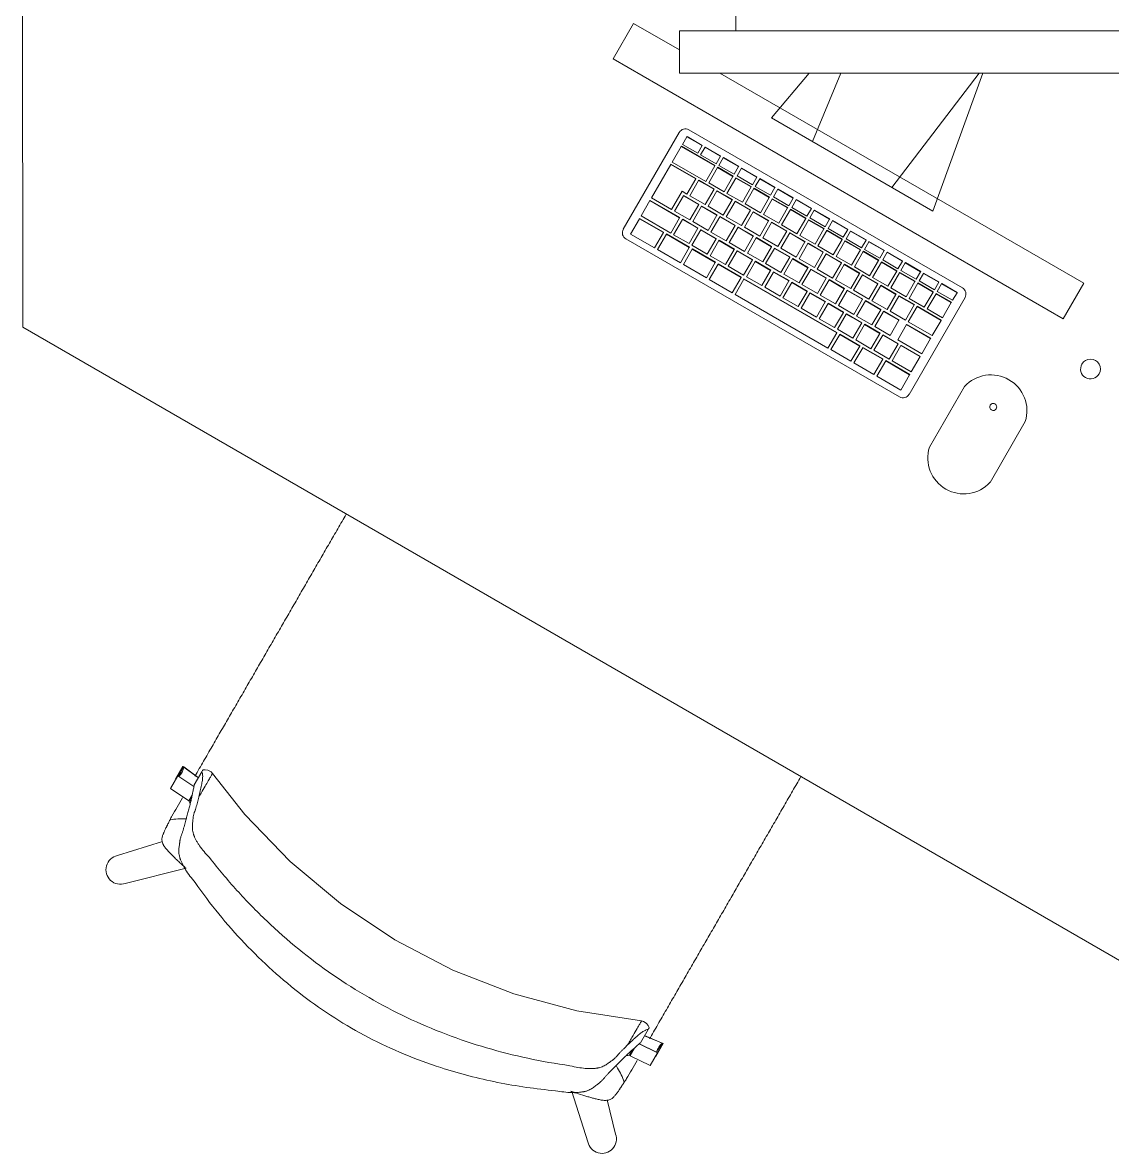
# Model space of a CAD drawing. Header units: millimetres. Extents: x 79795 to 317870, y -36033 to 97293.
# Drawn here: x 210545 to 211530, y 19772 to 20794 of the extents above; entities that cross this region are included whole.
import ezdxf

# ---------------------------------------------------------------- set-up
doc = ezdxf.new("R2010")
doc.units = ezdxf.units.MM
doc.header["$MEASUREMENT"] = 0
for name, color, linetype, lineweight in [('A-GENM', 8, 'CONTINUOUS', 9), ('E-ELEC-EQPM', 8, 'CONTINUOUS', 9), ('I-FURN', 8, 'CONTINUOUS', 9)]:
    doc.layers.add(name, color=color, linetype=linetype, lineweight=lineweight)

msp = doc.modelspace()

# ---------------------------------------------------------------- linework, layer by layer
at = {"layer": 'A-GENM'}
for p, q in [((211087.6, 20607.1), (211138.2, 20694.7)), ((211145, 20690.8), (211141.1, 20683.9)), ((211145, 20690.8), (211145.2, 20691)), ((211158.9, 20682.8), (211145, 20690.8)), ((211145.2, 20691), (211159, 20683)), ((211146.8, 20697), (211394.1, 20554.2)), ((211139.9, 20681.9), (211131.8, 20667.9)), ((211139.9, 20681.9), (211140.1, 20682.2)), ((211170.2, 20664.4), (211139.9, 20681.9)), ((211140.1, 20682.2), (211170.4, 20664.7)), ((211141.1, 20683.9), (211154.9, 20675.9)), ((211154.9, 20675.9), (211158.9, 20682.8)), ((211161.5, 20681.3), (211157.5, 20674.4)), ((211158.9, 20682.8), (211159, 20683)), ((211161.5, 20681.3), (211161.6, 20681.5)), ((211175.4, 20673.3), (211161.5, 20681.3)), ((211161.6, 20681.5), (211175.5, 20673.5)), ((211157.5, 20674.4), (211171.4, 20666.4)), ((211171.4, 20666.4), (211175.4, 20673.3)), ((211178, 20671.8), (211174, 20664.9)), ((211175.4, 20673.3), (211175.5, 20673.5)), ((211178, 20671.8), (211178.1, 20672)), ((211191.8, 20663.8), (211178, 20671.8)), ((211178.1, 20672), (211191.9, 20664)), ((211130.6, 20665.8), (211113.2, 20635.6)), ((211130.6, 20665.8), (211130.7, 20666)), ((211153.1, 20652.8), (211130.6, 20665.8)), ((211130.7, 20666), (211153.3, 20653)), ((211131.8, 20667.9), (211162.1, 20650.4)), ((211162.1, 20650.4), (211170.2, 20664.4)), ((211172.8, 20662.9), (211164.9, 20649.1)), ((211170.2, 20664.4), (211170.4, 20664.7)), ((211172.8, 20662.9), (211173, 20663.2)), ((211186.7, 20654.9), (211172.8, 20662.9)), ((211173, 20663.2), (211186.8, 20655.2)), ((211174, 20664.9), (211187.8, 20656.9)), ((211187.8, 20656.9), (211191.8, 20663.8)), ((211194.4, 20662.3), (211190.4, 20655.4)), ((211191.8, 20663.8), (211191.9, 20664)), ((211194.4, 20662.3), (211194.5, 20662.5)), ((211208.3, 20654.3), (211194.4, 20662.3)), ((211194.5, 20662.5), (211208.4, 20654.5)), ((211145.1, 20639), (211153.1, 20652.8)), ((211155.7, 20651.3), (211147.7, 20637.5)), ((211153.1, 20652.8), (211153.3, 20653)), ((211155.7, 20651.3), (211155.9, 20651.5)), ((211169.6, 20643.3), (211155.7, 20651.3)), ((211155.9, 20651.5), (211169.7, 20643.5)), ((211178.7, 20641.1), (211186.7, 20654.9)), ((211189.3, 20653.4), (211181.3, 20639.6)), ((211186.7, 20654.9), (211186.8, 20655.2)), ((211189.3, 20653.4), (211189.4, 20653.7)), ((211203.1, 20645.4), (211189.3, 20653.4)), ((211189.4, 20653.7), (211203.3, 20645.7)), ((211190.4, 20655.4), (211204.3, 20647.4)), ((211204.3, 20647.4), (211208.3, 20654.3)), ((211210.9, 20652.8), (211206.9, 20645.9)), ((211208.3, 20654.3), (211208.4, 20654.5)), ((211210.9, 20652.8), (211211, 20653)), ((211224.7, 20644.8), (211210.9, 20652.8)), ((211211, 20653), (211224.9, 20645)), ((211131.3, 20625.1), (211140.8, 20641.5)), ((211140.8, 20641.5), (211145.1, 20639)), ((211161.6, 20629.5), (211169.6, 20643.3)), ((211172.2, 20641.8), (211164.2, 20628)), ((211164.9, 20649.1), (211178.7, 20641.1)), ((211169.6, 20643.3), (211169.7, 20643.5)), ((211172.2, 20641.8), (211172.3, 20642)), ((211186, 20633.8), (211172.2, 20641.8)), ((211172.3, 20642), (211186.2, 20634)), ((211181.3, 20639.6), (211195.2, 20631.6)), ((211195.2, 20631.6), (211203.1, 20645.4)), ((211205.7, 20643.9), (211197.8, 20630.1)), ((211203.1, 20645.4), (211203.3, 20645.7)), ((211205.7, 20643.9), (211205.9, 20644.2)), ((211219.6, 20635.9), (211205.7, 20643.9)), ((211205.9, 20644.2), (211219.7, 20636.2)), ((211206.9, 20645.9), (211220.7, 20637.9)), ((211220.7, 20637.9), (211224.7, 20644.8)), ((211227.3, 20643.3), (211223.3, 20636.4)), ((211224.7, 20644.8), (211224.9, 20645)), ((211227.3, 20643.3), (211227.5, 20643.5)), ((211241.2, 20635.3), (211227.3, 20643.3)), ((211227.5, 20643.5), (211241.3, 20635.5)), ((211111.7, 20633), (211103.7, 20619.2)), ((211111.7, 20633), (211111.8, 20633.2)), ((211138.5, 20617.5), (211111.7, 20633)), ((211111.8, 20633.2), (211138.7, 20617.7)), ((211113.2, 20635.6), (211131.3, 20625.1)), ((211141.9, 20637.4), (211133.9, 20623.6)), ((211141.9, 20637.4), (211142.1, 20637.6)), ((211155.8, 20629.4), (211141.9, 20637.4)), ((211142.1, 20637.6), (211155.9, 20629.6)), ((211147.7, 20637.5), (211161.6, 20629.5)), ((211147.8, 20615.6), (211155.8, 20629.4)), ((211155.8, 20629.4), (211155.9, 20629.6)), ((211178, 20620), (211186, 20633.8)), ((211188.6, 20632.3), (211180.6, 20618.5)), ((211186, 20633.8), (211186.2, 20634)), ((211188.6, 20632.3), (211188.8, 20632.5)), ((211202.5, 20624.3), (211188.6, 20632.3)), ((211188.8, 20632.5), (211202.6, 20624.5)), ((211197.8, 20630.1), (211211.6, 20622.1)), ((211211.6, 20622.1), (211219.6, 20635.9)), ((211222.2, 20634.4), (211214.2, 20620.6)), ((211219.6, 20635.9), (211219.7, 20636.2)), ((211222.2, 20634.4), (211222.3, 20634.7)), ((211236.1, 20626.4), (211222.2, 20634.4)), ((211222.3, 20634.7), (211236.2, 20626.7)), ((211223.3, 20636.4), (211237.2, 20628.4)), ((211237.2, 20628.4), (211241.2, 20635.3)), ((211243.8, 20633.8), (211239.8, 20626.9)), ((211241.2, 20635.3), (211241.3, 20635.5)), ((211243.8, 20633.8), (211243.9, 20634)), ((211257.6, 20625.8), (211243.8, 20633.8)), ((211243.9, 20634), (211257.8, 20626)), ((211103.7, 20619.2), (211130.5, 20603.7)), ((211133.9, 20623.6), (211147.8, 20615.6)), ((211158.4, 20627.9), (211150.4, 20614.1)), ((211158.4, 20627.9), (211158.5, 20628.1)), ((211172.2, 20619.9), (211158.4, 20627.9)), ((211158.5, 20628.1), (211172.4, 20620.1)), ((211164.2, 20628), (211178, 20620)), ((211164.3, 20606.1), (211172.2, 20619.9)), ((211172.2, 20619.9), (211172.4, 20620.1)), ((211194.5, 20610.5), (211202.5, 20624.3)), ((211205.1, 20622.8), (211197.1, 20609)), ((211202.5, 20624.3), (211202.6, 20624.5)), ((211205.1, 20622.8), (211205.2, 20623)), ((211218.9, 20614.8), (211205.1, 20622.8)), ((211205.2, 20623), (211219.1, 20615)), ((211214.2, 20620.6), (211228.1, 20612.6)), ((211228.1, 20612.6), (211236.1, 20626.4)), ((211238.7, 20624.9), (211230.7, 20611.1)), ((211236.1, 20626.4), (211236.2, 20626.7)), ((211238.7, 20624.9), (211238.8, 20625.2)), ((211252.5, 20616.9), (211238.7, 20624.9)), ((211238.8, 20625.2), (211252.6, 20617.2)), ((211239.8, 20626.9), (211253.6, 20618.9)), ((211253.6, 20618.9), (211257.6, 20625.8)), ((211260.2, 20624.3), (211256.2, 20617.4)), ((211257.6, 20625.8), (211257.8, 20626)), ((211260.2, 20624.3), (211260.4, 20624.5)), ((211274.1, 20616.3), (211260.2, 20624.3)), ((211260.4, 20624.5), (211274.2, 20616.5)), ((211102.2, 20616.6), (211094.2, 20602.8)), ((211102.2, 20616.6), (211102.3, 20616.9)), ((211123.9, 20604.1), (211102.2, 20616.6)), ((211102.3, 20616.9), (211124, 20604.4)), ((211130.5, 20603.7), (211138.5, 20617.5)), ((211141.1, 20616), (211133.1, 20602.2)), ((211138.5, 20617.5), (211138.7, 20617.7)), ((211141.1, 20616), (211141.3, 20616.2)), ((211155, 20608), (211141.1, 20616)), ((211141.3, 20616.2), (211155.1, 20608.2)), ((211150.4, 20614.1), (211164.3, 20606.1)), ((211174.8, 20618.4), (211166.8, 20604.6)), ((211174.8, 20618.4), (211175, 20618.6)), ((211188.7, 20610.4), (211174.8, 20618.4)), ((211175, 20618.6), (211188.8, 20610.6)), ((211180.6, 20618.5), (211194.5, 20610.5)), ((211180.7, 20596.6), (211188.7, 20610.4)), ((211191.3, 20608.9), (211183.3, 20595.1)), ((211188.7, 20610.4), (211188.8, 20610.6)), ((211191.3, 20608.9), (211191.4, 20609.1)), ((211205.1, 20600.9), (211191.3, 20608.9)), ((211191.4, 20609.1), (211205.3, 20601.1)), ((211197.1, 20609), (211211, 20601)), ((211211, 20601), (211218.9, 20614.8)), ((211221.5, 20613.3), (211213.6, 20599.5)), ((211218.9, 20614.8), (211219.1, 20615)), ((211221.5, 20613.3), (211221.7, 20613.5)), ((211235.4, 20605.3), (211221.5, 20613.3)), ((211221.7, 20613.5), (211235.5, 20605.5)), ((211230.7, 20611.1), (211244.5, 20603.1)), ((211244.5, 20603.1), (211252.5, 20616.9)), ((211255.1, 20615.4), (211247.1, 20601.6)), ((211252.5, 20616.9), (211252.6, 20617.2)), ((211255.1, 20615.4), (211255.2, 20615.7)), ((211269, 20607.4), (211255.1, 20615.4)), ((211255.2, 20615.7), (211269.1, 20607.7)), ((211256.2, 20617.4), (211270.1, 20609.4)), ((211270.1, 20609.4), (211274.1, 20616.3)), ((211276.7, 20614.8), (211272.7, 20607.9)), ((211274.1, 20616.3), (211274.2, 20616.5)), ((211276.7, 20614.8), (211276.8, 20615)), ((211290.5, 20606.8), (211276.7, 20614.8)), ((211276.8, 20615), (211290.7, 20607)), ((211337.2, 20455.6), (211089.9, 20598.4)), ((211094.2, 20602.8), (211115.9, 20590.3)), ((211115.9, 20590.3), (211123.9, 20604.1)), ((211126.5, 20602.6), (211118.5, 20588.8)), ((211123.9, 20604.1), (211124, 20604.4)), ((211126.5, 20602.6), (211126.6, 20602.9)), ((211147.2, 20590.6), (211126.5, 20602.6)), ((211126.6, 20602.9), (211147.4, 20590.9)), ((211133.1, 20602.2), (211147, 20594.2)), ((211147, 20594.2), (211155, 20608)), ((211157.6, 20606.5), (211149.6, 20592.7)), ((211155, 20608), (211155.1, 20608.2)), ((211157.6, 20606.5), (211157.7, 20606.7)), ((211171.4, 20598.5), (211157.6, 20606.5)), ((211157.7, 20606.7), (211171.6, 20598.7)), ((211163.4, 20584.7), (211171.4, 20598.5)), ((211166.8, 20604.6), (211180.7, 20596.6)), ((211171.4, 20598.5), (211171.6, 20598.7)), ((211197.2, 20587.1), (211205.1, 20600.9)), ((211207.7, 20599.4), (211199.8, 20585.6)), ((211205.1, 20600.9), (211205.3, 20601.1)), ((211207.7, 20599.4), (211207.9, 20599.6)), ((211221.6, 20591.4), (211207.7, 20599.4)), ((211207.9, 20599.6), (211221.7, 20591.6)), ((211213.6, 20599.5), (211227.4, 20591.5)), ((211227.4, 20591.5), (211235.4, 20605.3)), ((211238, 20603.8), (211230, 20590)), ((211235.4, 20605.3), (211235.5, 20605.5)), ((211238, 20603.8), (211238.1, 20604)), ((211251.8, 20595.8), (211238, 20603.8)), ((211238.1, 20604), (211252, 20596)), ((211247.1, 20601.6), (211261, 20593.6)), ((211261, 20593.6), (211269, 20607.4)), ((211271.6, 20605.9), (211263.6, 20592.1)), ((211269, 20607.4), (211269.1, 20607.7)), ((211271.6, 20605.9), (211271.7, 20606.2)), ((211285.4, 20597.9), (211271.6, 20605.9)), ((211271.7, 20606.2), (211285.6, 20598.2)), ((211272.7, 20607.9), (211286.5, 20599.9)), ((211286.5, 20599.9), (211290.5, 20606.8)), ((211293.1, 20605.3), (211289.1, 20598.4)), ((211289.1, 20598.4), (211303, 20590.4)), ((211290.5, 20606.8), (211290.7, 20607)), ((211293.1, 20605.3), (211293.3, 20605.5)), ((211307, 20597.3), (211293.1, 20605.3)), ((211293.3, 20605.5), (211307.1, 20597.5)), ((211118.5, 20588.8), (211139.3, 20576.8)), ((211139.3, 20576.8), (211147.2, 20590.6)), ((211149.8, 20589.1), (211141.9, 20575.3)), ((211147.2, 20590.6), (211147.4, 20590.9)), ((211149.6, 20592.7), (211163.4, 20584.7)), ((211149.8, 20589.1), (211150, 20589.4)), ((211170.6, 20577.1), (211149.8, 20589.1)), ((211150, 20589.4), (211170.8, 20577.4)), ((211174, 20597), (211166, 20583.2)), ((211174, 20597), (211174.2, 20597.2)), ((211187.9, 20589), (211174, 20597)), ((211174.2, 20597.2), (211188, 20589.2)), ((211179.9, 20575.2), (211187.9, 20589)), ((211183.3, 20595.1), (211197.2, 20587.1)), ((211187.9, 20589), (211188, 20589.2)), ((211213.6, 20577.6), (211221.6, 20591.4)), ((211224.2, 20589.9), (211216.2, 20576.1)), ((211221.6, 20591.4), (211221.7, 20591.6)), ((211224.2, 20589.9), (211224.3, 20590.1)), ((211238, 20581.9), (211224.2, 20589.9)), ((211224.3, 20590.1), (211238.2, 20582.1)), ((211230, 20590), (211243.9, 20582)), ((211243.9, 20582), (211251.8, 20595.8)), ((211254.4, 20594.3), (211246.5, 20580.5)), ((211251.8, 20595.8), (211252, 20596)), ((211254.4, 20594.3), (211254.6, 20594.5)), ((211268.3, 20586.3), (211254.4, 20594.3)), ((211254.6, 20594.5), (211268.4, 20586.5)), ((211263.6, 20592.1), (211277.4, 20584.1)), ((211277.4, 20584.1), (211285.4, 20597.9)), ((211288, 20596.4), (211280, 20582.6)), ((211285.4, 20597.9), (211285.6, 20598.2)), ((211288, 20596.4), (211288.2, 20596.7)), ((211301.9, 20588.4), (211288, 20596.4)), ((211288.2, 20596.7), (211302, 20588.7)), ((211293.9, 20574.6), (211301.9, 20588.4)), ((211301.9, 20588.4), (211302, 20588.7)), ((211303, 20590.4), (211307, 20597.3)), ((211309.6, 20595.8), (211305.6, 20588.9)), ((211305.6, 20588.9), (211319.5, 20580.9)), ((211307, 20597.3), (211307.1, 20597.5)), ((211309.6, 20595.8), (211309.7, 20596)), ((211323.4, 20587.8), (211309.6, 20595.8)), ((211309.7, 20596), (211323.6, 20588)), ((211323.4, 20587.8), (211323.6, 20588)), ((211166, 20583.2), (211179.9, 20575.2)), ((211190.5, 20587.5), (211182.5, 20573.7)), ((211190.5, 20587.5), (211190.6, 20587.7)), ((211204.3, 20579.5), (211190.5, 20587.5)), ((211190.6, 20587.7), (211204.5, 20579.7)), ((211196.4, 20565.7), (211204.3, 20579.5)), ((211206.9, 20578), (211199, 20564.2)), ((211199.8, 20585.6), (211213.6, 20577.6)), ((211204.3, 20579.5), (211204.5, 20579.7)), ((211206.9, 20578), (211207.1, 20578.2)), ((211220.8, 20570), (211206.9, 20578)), ((211207.1, 20578.2), (211220.9, 20570.2)), ((211230.1, 20568.1), (211238, 20581.9)), ((211240.6, 20580.4), (211232.7, 20566.6)), ((211238, 20581.9), (211238.2, 20582.1)), ((211240.6, 20580.4), (211240.8, 20580.6)), ((211254.5, 20572.4), (211240.6, 20580.4)), ((211240.8, 20580.6), (211254.6, 20572.6)), ((211246.5, 20580.5), (211260.3, 20572.5)), ((211260.3, 20572.5), (211268.3, 20586.3)), ((211270.9, 20584.8), (211262.9, 20571)), ((211268.3, 20586.3), (211268.4, 20586.5)), ((211270.9, 20584.8), (211271, 20585)), ((211284.8, 20576.8), (211270.9, 20584.8)), ((211271, 20585), (211284.9, 20577)), ((211280, 20582.6), (211293.9, 20574.6)), ((211304.5, 20586.9), (211296.5, 20573.1)), ((211304.5, 20586.9), (211304.6, 20587.2)), ((211318.3, 20578.9), (211304.5, 20586.9)), ((211304.6, 20587.2), (211318.5, 20579.2)), ((211310.3, 20565.1), (211318.3, 20578.9)), ((211318.3, 20578.9), (211318.5, 20579.2)), ((211319.5, 20580.9), (211323.4, 20587.8)), ((211326, 20586.3), (211322.1, 20579.4)), ((211322.1, 20579.4), (211335.9, 20571.4)), ((211326, 20586.3), (211326.2, 20586.5)), ((211339.9, 20578.3), (211326, 20586.3)), ((211326.2, 20586.5), (211340, 20578.5)), ((211335.9, 20571.4), (211339.9, 20578.3)), ((211339.9, 20578.3), (211340, 20578.5)), ((211141.9, 20575.3), (211162.7, 20563.3)), ((211162.7, 20563.3), (211170.6, 20577.1)), ((211173.2, 20575.6), (211165.3, 20561.8)), ((211170.6, 20577.1), (211170.8, 20577.4)), ((211173.2, 20575.6), (211173.4, 20575.9)), ((211194, 20563.6), (211173.2, 20575.6)), ((211173.4, 20575.9), (211194.1, 20563.9)), ((211182.5, 20573.7), (211196.4, 20565.7)), ((211212.8, 20556.2), (211220.8, 20570)), ((211223.4, 20568.5), (211215.4, 20554.7)), ((211216.2, 20576.1), (211230.1, 20568.1)), ((211220.8, 20570), (211220.9, 20570.2)), ((211223.4, 20568.5), (211223.5, 20568.7)), ((211237.2, 20560.5), (211223.4, 20568.5)), ((211223.5, 20568.7), (211237.4, 20560.7)), ((211246.5, 20558.6), (211254.5, 20572.4)), ((211257.1, 20570.9), (211249.1, 20557.1)), ((211254.5, 20572.4), (211254.6, 20572.6)), ((211257.1, 20570.9), (211257.2, 20571.1)), ((211271, 20562.9), (211257.1, 20570.9)), ((211257.2, 20571.1), (211271.1, 20563.1)), ((211262.9, 20571), (211276.8, 20563)), ((211276.8, 20563), (211284.8, 20576.8)), ((211287.4, 20575.3), (211279.4, 20561.5)), ((211284.8, 20576.8), (211284.9, 20577)), ((211287.4, 20575.3), (211287.5, 20575.5)), ((211301.2, 20567.3), (211287.4, 20575.3)), ((211287.5, 20575.5), (211301.3, 20567.5)), ((211296.5, 20573.1), (211310.3, 20565.1)), ((211320.9, 20577.4), (211312.9, 20563.6)), ((211320.9, 20577.4), (211321.1, 20577.7)), ((211334.8, 20569.4), (211320.9, 20577.4)), ((211321.1, 20577.7), (211334.9, 20569.7)), ((211326.8, 20555.6), (211334.8, 20569.4)), ((211337.4, 20567.9), (211329.4, 20554.1)), ((211334.8, 20569.4), (211334.9, 20569.7)), ((211337.4, 20567.9), (211337.5, 20568.2)), ((211351.2, 20559.9), (211337.4, 20567.9)), ((211337.5, 20568.2), (211351.4, 20560.2)), ((211342.5, 20576.8), (211338.5, 20569.9)), ((211338.5, 20569.9), (211352.4, 20561.9)), ((211342.5, 20576.8), (211342.6, 20577)), ((211356.4, 20568.8), (211342.5, 20576.8)), ((211342.6, 20577), (211356.5, 20569)), ((211352.4, 20561.9), (211356.4, 20568.8)), ((211356.4, 20568.8), (211356.5, 20569)), ((211165.3, 20561.8), (211186, 20549.8)), ((211186, 20549.8), (211194, 20563.6)), ((211196.6, 20562.1), (211188.6, 20548.3)), ((211194, 20563.6), (211194.1, 20563.9)), ((211196.6, 20562.1), (211196.7, 20562.4)), ((211280.6, 20513.6), (211196.6, 20562.1)), ((211196.7, 20562.4), (211280.7, 20513.9)), ((211199, 20564.2), (211212.8, 20556.2)), ((211229.3, 20546.7), (211237.2, 20560.5)), ((211239.8, 20559), (211231.9, 20545.2)), ((211232.7, 20566.6), (211246.5, 20558.6)), ((211237.2, 20560.5), (211237.4, 20560.7)), ((211239.8, 20559), (211240, 20559.2)), ((211253.7, 20551), (211239.8, 20559)), ((211240, 20559.2), (211253.8, 20551.2)), ((211263, 20549.1), (211271, 20562.9)), ((211273.6, 20561.4), (211265.6, 20547.6)), ((211271, 20562.9), (211271.1, 20563.1)), ((211273.6, 20561.4), (211273.7, 20561.6)), ((211287.4, 20553.4), (211273.6, 20561.4)), ((211273.7, 20561.6), (211287.6, 20553.6)), ((211279.4, 20561.5), (211293.2, 20553.5)), ((211293.2, 20553.5), (211301.2, 20567.3)), ((211303.8, 20565.8), (211295.8, 20552)), ((211301.2, 20567.3), (211301.3, 20567.5)), ((211303.8, 20565.8), (211303.9, 20566)), ((211317.7, 20557.8), (211303.8, 20565.8)), ((211303.9, 20566), (211317.8, 20558)), ((211309.7, 20544), (211317.7, 20557.8)), ((211312.9, 20563.6), (211326.8, 20555.6)), ((211317.7, 20557.8), (211317.8, 20558)), ((211343.3, 20546.1), (211351.2, 20559.9)), ((211353.8, 20558.4), (211345.9, 20544.6)), ((211351.2, 20559.9), (211351.4, 20560.2)), ((211353.8, 20558.4), (211354, 20558.7)), ((211367.7, 20550.4), (211353.8, 20558.4)), ((211354, 20558.7), (211367.8, 20550.7)), ((211359, 20567.3), (211355, 20560.4)), ((211355, 20560.4), (211368.8, 20552.4)), ((211359, 20567.3), (211359.1, 20567.5)), ((211372.8, 20559.3), (211359, 20567.3)), ((211359.1, 20567.5), (211372.9, 20559.5)), ((211368.8, 20552.4), (211372.8, 20559.3)), ((211375.4, 20557.8), (211371.4, 20550.9)), ((211372.8, 20559.3), (211372.9, 20559.5)), ((211375.4, 20557.8), (211375.5, 20558)), ((211389.3, 20549.8), (211375.4, 20557.8)), ((211375.5, 20558), (211389.4, 20550)), ((211188.6, 20548.3), (211272.6, 20499.8)), ((211215.4, 20554.7), (211229.3, 20546.7)), ((211245.7, 20537.2), (211253.7, 20551)), ((211256.3, 20549.5), (211248.3, 20535.7)), ((211249.1, 20557.1), (211263, 20549.1)), ((211253.7, 20551), (211253.8, 20551.2)), ((211256.3, 20549.5), (211256.4, 20549.7)), ((211270.2, 20541.5), (211256.3, 20549.5)), ((211256.4, 20549.7), (211270.3, 20541.7)), ((211265.6, 20547.6), (211279.4, 20539.6)), ((211279.4, 20539.6), (211287.4, 20553.4)), ((211290, 20551.9), (211282, 20538.1)), ((211287.4, 20553.4), (211287.6, 20553.6)), ((211290, 20551.9), (211290.1, 20552.1)), ((211303.9, 20543.9), (211290, 20551.9)), ((211290.1, 20552.1), (211304, 20544.1)), ((211295.8, 20552), (211309.7, 20544)), ((211320.3, 20556.3), (211312.3, 20542.5)), ((211320.3, 20556.3), (211320.4, 20556.5)), ((211334.1, 20548.3), (211320.3, 20556.3)), ((211320.4, 20556.5), (211334.3, 20548.5)), ((211326.1, 20534.5), (211334.1, 20548.3)), ((211329.4, 20554.1), (211343.3, 20546.1)), ((211334.1, 20548.3), (211334.3, 20548.5)), ((211359.7, 20536.6), (211367.7, 20550.4)), ((211370.3, 20548.9), (211362.3, 20535.1)), ((211367.7, 20550.4), (211367.8, 20550.7)), ((211370.3, 20548.9), (211370.4, 20549.2)), ((211384.1, 20540.9), (211370.3, 20548.9)), ((211370.4, 20549.2), (211384.3, 20541.2)), ((211371.4, 20550.9), (211385.3, 20542.9)), ((211385.3, 20542.9), (211389.3, 20549.8)), ((211389.3, 20549.8), (211389.4, 20550)), ((211231.9, 20545.2), (211245.7, 20537.2)), ((211262.2, 20527.7), (211270.2, 20541.5)), ((211272.8, 20540), (211264.8, 20526.2)), ((211270.2, 20541.5), (211270.3, 20541.7)), ((211272.8, 20540), (211272.9, 20540.2)), ((211286.6, 20532), (211272.8, 20540)), ((211272.9, 20540.2), (211286.7, 20532.2)), ((211282, 20538.1), (211295.9, 20530.1)), ((211295.9, 20530.1), (211303.9, 20543.9)), ((211306.5, 20542.4), (211298.5, 20528.6)), ((211303.9, 20543.9), (211304, 20544.1)), ((211306.5, 20542.4), (211306.6, 20542.6)), ((211320.3, 20534.4), (211306.5, 20542.4)), ((211306.6, 20542.6), (211320.5, 20534.6)), ((211312.3, 20542.5), (211326.1, 20534.5)), ((211336.7, 20546.8), (211328.7, 20533)), ((211336.7, 20546.8), (211336.9, 20547)), ((211350.6, 20538.8), (211336.7, 20546.8)), ((211336.9, 20547), (211350.7, 20539)), ((211342.6, 20525), (211350.6, 20538.8)), ((211353.2, 20537.3), (211345.2, 20523.5)), ((211396.5, 20545.6), (211345.9, 20457.9)), ((211345.9, 20544.6), (211359.7, 20536.6)), ((211350.6, 20538.8), (211350.7, 20539)), ((211353.2, 20537.3), (211353.3, 20537.5)), ((211374.8, 20524.8), (211353.2, 20537.3)), ((211353.3, 20537.5), (211375, 20525)), ((211376.2, 20527.1), (211384.1, 20540.9)), ((211384.1, 20540.9), (211384.3, 20541.2)), ((211248.3, 20535.7), (211262.2, 20527.7)), ((211278.6, 20518.2), (211286.6, 20532)), ((211289.2, 20530.5), (211281.2, 20516.7)), ((211286.6, 20532), (211286.7, 20532.2)), ((211289.2, 20530.5), (211289.3, 20530.7)), ((211303.1, 20522.5), (211289.2, 20530.5)), ((211289.3, 20530.7), (211303.2, 20522.7)), ((211298.5, 20528.6), (211312.3, 20520.6)), ((211312.3, 20520.6), (211320.3, 20534.4)), ((211322.9, 20532.9), (211314.9, 20519.1)), ((211320.3, 20534.4), (211320.5, 20534.6)), ((211322.9, 20532.9), (211323.1, 20533.1)), ((211336.8, 20524.9), (211322.9, 20532.9)), ((211323.1, 20533.1), (211336.9, 20525.1)), ((211328.7, 20533), (211342.6, 20525)), ((211362.3, 20535.1), (211376.2, 20527.1)), ((211264.8, 20526.2), (211278.6, 20518.2)), ((211281.2, 20516.7), (211295.1, 20508.7)), ((211295.1, 20508.7), (211303.1, 20522.5)), ((211305.7, 20521), (211297.7, 20507.2)), ((211303.1, 20522.5), (211303.2, 20522.7)), ((211305.7, 20521), (211305.8, 20521.2)), ((211319.5, 20513), (211305.7, 20521)), ((211305.8, 20521.2), (211319.7, 20513.2)), ((211314.9, 20519.1), (211328.8, 20511.1)), ((211328.8, 20511.1), (211336.8, 20524.9)), ((211343.7, 20520.9), (211335.7, 20507.1)), ((211336.8, 20524.9), (211336.9, 20525.1)), ((211343.7, 20520.9), (211343.8, 20521.1)), ((211365.4, 20508.4), (211343.7, 20520.9)), ((211343.8, 20521.1), (211365.5, 20508.6)), ((211345.2, 20523.5), (211366.8, 20511)), ((211366.8, 20511), (211374.8, 20524.8)), ((211374.8, 20524.8), (211375, 20525)), ((211272.6, 20499.8), (211280.6, 20513.6)), ((211283.2, 20512.1), (211275.2, 20498.3)), ((211280.6, 20513.6), (211280.7, 20513.9)), ((211283.2, 20512.1), (211283.3, 20512.4)), ((211301.4, 20501.6), (211283.2, 20512.1)), ((211283.3, 20512.4), (211301.5, 20501.9)), ((211297.7, 20507.2), (211311.5, 20499.2)), ((211311.5, 20499.2), (211319.5, 20513)), ((211322.1, 20511.5), (211314.1, 20497.7)), ((211319.5, 20513), (211319.7, 20513.2)), ((211322.1, 20511.5), (211322.3, 20511.7)), ((211336, 20503.5), (211322.1, 20511.5)), ((211322.3, 20511.7), (211336.1, 20503.7)), ((211335.7, 20507.1), (211357.4, 20494.6)), ((211357.4, 20494.6), (211365.4, 20508.4)), ((211365.4, 20508.4), (211365.5, 20508.6)), ((211275.2, 20498.3), (211293.4, 20487.8)), ((211293.4, 20487.8), (211301.4, 20501.6)), ((211304, 20500.1), (211296, 20486.3)), ((211301.4, 20501.6), (211301.5, 20501.9)), ((211304, 20500.1), (211304.1, 20500.4)), ((211322.2, 20489.6), (211304, 20500.1)), ((211304.1, 20500.4), (211322.3, 20489.9)), ((211314.1, 20497.7), (211328, 20489.7)), ((211328, 20489.7), (211336, 20503.5)), ((211338.6, 20502), (211330.6, 20488.2)), ((211336, 20503.5), (211336.1, 20503.7)), ((211338.6, 20502), (211338.7, 20502.2)), ((211355.9, 20492), (211338.6, 20502)), ((211338.7, 20502.2), (211356, 20492.2)), ((211296, 20486.3), (211314.2, 20475.8)), ((211314.2, 20475.8), (211322.2, 20489.6)), ((211324.8, 20488.1), (211316.8, 20474.3)), ((211322.2, 20489.6), (211322.3, 20489.9)), ((211324.8, 20488.1), (211324.9, 20488.4)), ((211346.4, 20475.6), (211324.8, 20488.1)), ((211324.9, 20488.4), (211346.6, 20475.9)), ((211330.6, 20488.2), (211347.9, 20478.2)), ((211347.9, 20478.2), (211355.9, 20492)), ((211355.9, 20492), (211356, 20492.2)), ((211338.5, 20461.8), (211346.4, 20475.6)), ((211346.4, 20475.6), (211346.6, 20475.9)), ((211316.8, 20474.3), (211338.5, 20461.8)), ((211396, 20465.1), (211364.3, 20410.1)), ((211419.3, 20378.3), (211451, 20433.3))]:
    msp.add_line(p, q, dxfattribs=at)
for centre, radius, start, end in [((211143.7, 20691.5), 6.35, 60, 150), ((211093.1, 20603.9), 6.35, 150, 240), ((211391, 20548.7), 6.35, 330, 60), ((211420, 20443), 32.5, 342.6804, 137.3196), ((211340.4, 20461.1), 6.35, 240, 330), ((211422, 20446.5), 3.16, 150, 330), ((211422, 20446.5), 3.16, 330, 150), ((211395.4, 20400.4), 32.5, 162.6804, 317.3196)]:
    msp.add_arc(centre, radius, start, end, dxfattribs=at)
at = {"layer": 'E-ELEC-EQPM'}
for p, q in [((211189.2, 20878.3), (211189.2, 20786.4)), ((211189.2, 20878.3), (211189.2, 20786.4)), ((211189.2, 20786.4), (211138.4, 20786.4)), ((211138.4, 20786.4), (211138.4, 20748.3)), ((211138.4, 20786.4), (211138.4, 20748.3)), ((211938.4, 20786.4), (211138.4, 20786.4)), ((211138.4, 20748.3), (211938.4, 20748.3)), ((211138.4, 20748.3), (211938.4, 20748.3))]:
    msp.add_line(p, q, dxfattribs=at)
at = {"layer": 'I-FURN'}
for p, q in [((210544.5, 21668.6), (210544.6, 20518.6)), ((211096.8, 20793.3), (211078.3, 20761.2)), ((211096.8, 20793.3), (211138.4, 20769.3)), ((211485.2, 20526.2), (211078.3, 20761.2)), ((211174.8, 20748.3), (211503.8, 20558.3)), ((211255.6, 20748.3), (211221.6, 20707.8)), ((211258.5, 20686.5), (211284.3, 20748.3)), ((211330.5, 20644.9), (211409.2, 20748.3)), ((211367.4, 20623.6), (211412.7, 20748.3)), ((211221.6, 20707.8), (211367.4, 20623.6)), ((211503.8, 20558.3), (211485.2, 20526.2)), ((210544.6, 20518.6), (211540.5, 19943.6)), ((210689.5, 20121.6), (210682.9, 20110.1)), ((210703.4, 20111.3), (210689.5, 20121.6)), ((210703.4, 20111.3), (210690.3, 20121.1)), ((210709.7, 20118.6), (210707.5, 20118.4)), ((210711.9, 20118.2), (210709.7, 20118.6)), ((210713.3, 20117.6), (210711.9, 20118.2)), ((210678.3, 20101.5), (210685, 20113)), ((210685, 20113), (210699.4, 20103.3)), ((210699.7, 20104.8), (210706.5, 20116.7)), ((210714.9, 20116.6), (210713.3, 20117.6)), ((210716.2, 20115.2), (210714.9, 20116.6)), ((210745.5, 20078.1), (210716.2, 20115.2)), ((210694.8, 20090.4), (210678.3, 20101.5)), ((210697.8, 20095.5), (210694.8, 20090.4)), ((210697.2, 20092.5), (210695.7, 20089.9)), ((210786.5, 20035.5), (210745.5, 20078.1)), ((210671.1, 20053.7), (210630.3, 20040.9)), ((210637.4, 20015.8), (210692.3, 20029.6)), ((210831.8, 19997.6), (210786.5, 20035.5)), ((210881, 19964.7), (210831.8, 19997.6)), ((210933.5, 19937.4), (210881, 19964.7)), ((210988.5, 19915.9), (210933.5, 19937.4)), ((211045.6, 19900.5), (210988.5, 19915.9)), ((211104, 19891.4), (211045.6, 19900.5)), ((211103.2, 19871.8), (211110.1, 19883.7)), ((211104, 19891.4), (211105.8, 19890.9)), ((211105.8, 19890.9), (211107.5, 19890)), ((211107.5, 19890), (211108.7, 19889.1)), ((211108.7, 19889.1), (211110.2, 19887.4)), ((211110.2, 19887.4), (211111.1, 19885.4)), ((211122.8, 19871.5), (211106.9, 19878.3)), ((211123.7, 19871), (211106.9, 19878.1)), ((211093.1, 19860.4), (211096.1, 19865.5)), ((211093.9, 19859.9), (211098.3, 19867.6)), ((211102, 19870.8), (211118.5, 19862.7)), ((211102.1, 19870.9), (211117.7, 19863.2)), ((211118.5, 19862.7), (211111.8, 19851.2)), ((211117, 19859.4), (211123.7, 19871)), ((211111.8, 19851.2), (211093.9, 19859.9)), ((211041.2, 19827.6), (211055.5, 19782.1)), ((211080.6, 19789.2), (211072.9, 19820))]:
    msp.add_line(p, q, dxfattribs=at)
for centre, radius, start, end in [((211510, 20480.8), 9, 330, 150), ((211510, 20480.8), 9, 150, 330), ((210633, 20028.1), 13.1, 101.9662, 289.5824), ((211068.3, 19784.8), 13.1, 191.9896, 19.6059)]:
    msp.add_arc(centre, radius, start, end, dxfattribs=at)
for centre, start_param, end_param in [((210672.6, 20125.2), 6.026179, 6.605675), ((210673.4, 20124.7), 6.026179, 6.605675), ((210665.9, 20113.7), 0.238848, 0.322489), ((211134.4, 19858.5), 2.819103, 3.398599), ((211135.2, 19858), 2.819103, 3.398599)]:
    msp.add_ellipse(centre, major_axis=(15.1, -8.7), ratio=0.978487, start_param=start_param, end_param=end_param, dxfattribs=at)
for points, knots in [([(210700.3, 20112.7), (210700.7, 20113.3), (210702.3, 20116.1), (210705.2, 20121.2), (210709.1, 20127.9), (210713, 20134.6), (210718, 20143.4), (210724.2, 20154.1), (210730.3, 20164.7), (210735.3, 20173.3), (210739.1, 20179.8), (210742.9, 20186.4), (210747.9, 20195.1), (210754.1, 20205.9), (210761.6, 20218.8), (210769.1, 20231.9), (210776.7, 20245), (210784.2, 20258), (210790.5, 20268.8), (210795.5, 20277.6), (210799.3, 20284.2), (210803.1, 20290.8), (210808.1, 20299.5), (210814.4, 20310.3), (210820.6, 20321.1), (210825.7, 20329.8), (210829.5, 20336.4), (210833.3, 20343), (210835.9, 20347.5), (210837.2, 20349.8), (210837.3, 20349.9)], [-0.8977274, -0.8977274, -0.8977274, -0.8977274, -0.8928571, -0.875, -0.8571429, -0.8392857, -0.8214286, -0.7857143, -0.75, -0.7321429, -0.7142857, -0.6964286, -0.6785714, -0.6428571, -0.6071429, -0.5714286, -0.5357143, -0.5, -0.4642857, -0.4464286, -0.4285714, -0.4107143, -0.3928571, -0.3571429, -0.3214286, -0.3035714, -0.2857143, -0.2678571, -0.25, -0.2488464, -0.2488464, -0.2488464, -0.2488464]), ([(210703.7, 20093.6), (210705.2, 20096.2), (210707.9, 20100.9), (210711.1, 20106.4), (210713.5, 20110.5), (210714.8, 20112.8), (210715.5, 20114.1), (210715.9, 20114.7), (210716.1, 20115.1), (210716.2, 20115.2), (210716.2, 20115.2)], [0, 0, 0, 0, 0.1111111, 0.2222222, 0.3333333, 0.4444444, 0.5, 0.5555556, 0.6111111, 0.6625707, 0.6625707, 0.6625707, 0.6625707]), ([(211248.4, 20112.6), (211248.3, 20112.5), (211245.7, 20108.1), (211240.6, 20099.2), (211232.9, 20085.9), (211225.4, 20072.8), (211219.1, 20061.9), (211214, 20053.2), (211210.2, 20046.6), (211206.4, 20040), (211201.4, 20031.3), (211195.2, 20020.6), (211189, 20009.9), (211184.1, 20001.3), (211180.3, 19994.7), (211176.5, 19988.1), (211171.5, 19979.5), (211165.3, 19968.7), (211159, 19957.9), (211154, 19949.2), (211150.1, 19942.5), (211146.3, 19935.9), (211141.3, 19927.2), (211135, 19916.3), (211127.5, 19903.3), (211119.8, 19889.9), (211114.4, 19880.6), (211111.6, 19875.8), (211111.4, 19875.4)], [-0.7507659, -0.7507659, -0.7507659, -0.7507659, -0.75, -0.7142857, -0.6785714, -0.6428571, -0.6071429, -0.5892857, -0.5714286, -0.5535714, -0.5357143, -0.5, -0.4642857, -0.4464286, -0.4285714, -0.4107143, -0.3928571, -0.3571429, -0.3214286, -0.3035714, -0.2857143, -0.2678571, -0.25, -0.2142857, -0.1785714, -0.1428571, -0.1071429, -0.103964, -0.103964, -0.103964, -0.103964]), ([(210700.5, 20016.5), (210698.7, 20018.5), (210695.6, 20022.5), (210692.4, 20027.2), (210690.3, 20030.8), (210688.9, 20033.4), (210688, 20035.5), (210687.4, 20036.9), (210687.1, 20037.7), (210686.9, 20038.3), (210686.7, 20038.9), (210686.5, 20039.7), (210686.1, 20041), (210685.9, 20042.8), (210685.7, 20044.9), (210685.8, 20046.8), (210686, 20048.7), (210686.2, 20050.4), (210686.5, 20051.9), (210686.6, 20052.8), (210686.7, 20053.4), (210686.7, 20053.8), (210686.8, 20054.2), (210686.8, 20054.7), (210687, 20055.6), (210687.3, 20056.8), (210687.6, 20058.1), (210688.2, 20059.8), (210688.8, 20061.4), (210689.4, 20063), (210689.8, 20064.3), (210690.1, 20065.6), (210690.6, 20067.3), (210691.4, 20070.2), (210692.5, 20074.2), (210693.7, 20078.7), (210694.8, 20083), (210695.9, 20087.1), (210696.8, 20090.9), (210697.6, 20094.4), (210698, 20096.5), (210698.2, 20097.4)], [0, 0, 0, 0, 0.035714, 0.071429, 0.089286, 0.107143, 0.125, 0.133929, 0.138393, 0.142857, 0.147321, 0.151786, 0.160714, 0.178571, 0.196429, 0.214286, 0.232143, 0.25, 0.267857, 0.276786, 0.28125, 0.285714, 0.290179, 0.294643, 0.303571, 0.321429, 0.339286, 0.357143, 0.392857, 0.410714, 0.428571, 0.446429, 0.464286, 0.5, 0.571429, 0.642857, 0.714286, 0.785714, 0.857143, 0.928571, 1, 1, 1, 1]), ([(210694.9, 20090.4), (210695, 20090), (210695.4, 20089.2), (210695.8, 20088.3), (210696, 20087.8)], [-0.8741323, -0.8741323, -0.8741323, -0.8741323, -0.6666667, -0.4718724, -0.4718724, -0.4718724, -0.4718724]), ([(210703.7, 20093.6), (210703.3, 20092.1), (210702.7, 20089.7), (210702, 20086.9), (210701.6, 20085.3), (210701.2, 20084.1), (210700.9, 20082.9), (210700.4, 20081.5), (210699.9, 20080.2), (210699.4, 20078.7), (210699.1, 20077.5), (210698.9, 20076.5), (210698.8, 20075.7), (210698.7, 20075.2), (210698.7, 20074.8), (210698.6, 20074.4), (210698.6, 20073.9), (210698.5, 20072.9), (210698.3, 20071.5), (210698.1, 20069.8), (210698, 20067.9), (210698, 20065.9), (210698.1, 20063.8), (210698.5, 20062), (210698.8, 20060.8), (210699.1, 20060), (210699.3, 20059.4), (210699.5, 20058.9), (210699.9, 20058.1), (210700.5, 20056.7), (210701.5, 20054.7), (210702.9, 20052.3), (210705.1, 20048.9), (210708.4, 20044.6), (210711.7, 20040.9), (210713.5, 20039.1)], [0, 0, 0, 0, 0.125, 0.1875, 0.21875, 0.25, 0.28125, 0.3125, 0.375, 0.40625, 0.4375, 0.46875, 0.484375, 0.492188, 0.5, 0.507812, 0.515625, 0.53125, 0.5625, 0.59375, 0.625, 0.65625, 0.6875, 0.71875, 0.734375, 0.742188, 0.75, 0.757812, 0.765625, 0.78125, 0.8125, 0.84375, 0.875, 0.9375, 1, 1, 1, 1]), ([(210691.9, 20029.7), (210690.2, 20031.3), (210687.3, 20033.9), (210684, 20037), (210682.2, 20038.8), (210680.8, 20040.1), (210679.6, 20041.3), (210678.4, 20042.4), (210677.3, 20043.6), (210676.1, 20045), (210674.8, 20046.4), (210673.7, 20047.8), (210672.8, 20048.9), (210672.2, 20049.9), (210671.8, 20050.5), (210671.5, 20051.3), (210671, 20052.3), (210670.6, 20053.5), (210670.5, 20055), (210670.5, 20056.4), (210670.8, 20057.7), (210671.1, 20059), (210671.6, 20060.1), (210671.9, 20061), (210672.1, 20061.4), (210672.2, 20061.8), (210672.4, 20062.2), (210672.6, 20062.6), (210673, 20063.5), (210673.5, 20064.6), (210674, 20065.7), (210674.5, 20066.6), (210674.8, 20067.3), (210675.2, 20068.1), (210675.7, 20069), (210676.5, 20070.8), (210677.3, 20072.3), (210677.8, 20073.2)], [0, 0, 0, 0, 0.125, 0.1875, 0.21875, 0.25, 0.28125, 0.3125, 0.34375, 0.375, 0.40625, 0.4375, 0.46875, 0.484375, 0.5, 0.515625, 0.53125, 0.5625, 0.59375, 0.625, 0.65625, 0.6875, 0.71875, 0.734375, 0.742188, 0.75, 0.757812, 0.765625, 0.78125, 0.8125, 0.84375, 0.859375, 0.875, 0.890625, 0.90625, 0.9375, 1, 1, 1, 1]), ([(210692.9, 20074.1), (210692.5, 20074.2), (210689.9, 20074.3), (210684.9, 20074.2), (210680.2, 20073.7), (210677.8, 20073.2)], [0.93933321, 0.93933321, 0.93933321, 0.93933321, 0.94444444, 0.97222222, 1, 1, 1, 1]), ([(210713.5, 20039.1), (210721.4, 20028.9), (210737.9, 20009.2), (210773.9, 19972.2), (210823.9, 19931.4), (210891, 19892.7), (210951.3, 19869.8), (211001.3, 19857.2), (211026.6, 19852.7), (211039.4, 19851)], [-1, -1, -1, -1, -0.9, -0.8, -0.6, -0.4, -0.2, -0.1, 0, 0, 0, 0]), ([(211026.3, 19828.4), (211008.7, 19829.9), (210973.7, 19835), (210916.5, 19849.7), (210856.3, 19874.6), (210796.5, 19912.9), (210752.7, 19952.6), (210721.5, 19988), (210707.3, 20006.8), (210700.5, 20016.5)], [-1, -1, -1, -1, -0.863636, -0.727273, -0.545455, -0.363636, -0.181818, -0.090909, 0, 0, 0, 0]), ([(211104, 19891.4), (211104, 19891.4), (211103.9, 19891.2), (211103.7, 19890.8), (211103.2, 19890), (211102.2, 19888.3), (211100.3, 19884.9), (211096.7, 19878.7), (211093.4, 19873), (211091.5, 19869.8)], [0.3374293, 0.3374293, 0.3374293, 0.3374293, 0.3888889, 0.4444444, 0.5138889, 0.5833333, 0.7222222, 0.8611111, 1, 1, 1, 1]), ([(211097.6, 19866.9), (211096, 19865.6), (211093.5, 19863.3), (211089.7, 19859.7), (211086.7, 19856.7), (211083.6, 19853.6), (211080.3, 19850.3), (211077.4, 19847.4), (211074.9, 19844.9), (211073.4, 19843.3), (211072.2, 19842), (211071.1, 19840.7), (211070, 19839.4), (211068.8, 19838.1), (211067.8, 19837.1), (211066.9, 19836.2), (211066.2, 19835.7), (211065.8, 19835.3), (211065.5, 19835.1), (211065.2, 19834.8), (211064.7, 19834.5), (211064, 19833.9), (211062.8, 19833), (211061.4, 19831.9), (211059.9, 19830.8), (211058.3, 19829.8), (211056.4, 19828.9), (211054.7, 19828.2), (211053.4, 19827.8), (211052.6, 19827.6), (211052, 19827.5), (211051.4, 19827.4), (211050.6, 19827.3), (211049, 19827), (211046.7, 19826.8), (211043.8, 19826.7), (211039.6, 19826.7), (211034, 19827.1), (211029, 19827.9), (211026.3, 19828.4)], [0, 0, 0, 0, 0.142857, 0.214286, 0.285714, 0.357143, 0.428571, 0.5, 0.535714, 0.571429, 0.589286, 0.607143, 0.642857, 0.660714, 0.678571, 0.696429, 0.705357, 0.709821, 0.714286, 0.71875, 0.723214, 0.732143, 0.75, 0.767857, 0.785714, 0.803571, 0.821429, 0.839286, 0.848214, 0.852679, 0.857143, 0.861607, 0.866071, 0.875, 0.892857, 0.910714, 0.928571, 0.964286, 1, 1, 1, 1]), ([(211039.4, 19851), (211041.9, 19850.3), (211046.7, 19849.3), (211052.1, 19848.6), (211056.1, 19848.4), (211058.9, 19848.4), (211061.2, 19848.5), (211062.7, 19848.6), (211063.5, 19848.7), (211064.1, 19848.8), (211064.7, 19848.9), (211065.5, 19849.1), (211066.8, 19849.4), (211068.5, 19850), (211070.4, 19850.9), (211072.1, 19851.9), (211073.6, 19852.9), (211075.1, 19854), (211076.2, 19854.9), (211077, 19855.4), (211077.4, 19855.7), (211077.7, 19855.9), (211078, 19856.2), (211078.4, 19856.5), (211079.1, 19857), (211079.9, 19857.7), (211080.8, 19858.5), (211081.8, 19859.7), (211082.7, 19860.8), (211083.7, 19862), (211084.5, 19862.8), (211085.4, 19863.7), (211086.5, 19864.9), (211088.6, 19866.9), (211090.3, 19868.6), (211091.5, 19869.8)], [0, 0, 0, 0, 0.0625, 0.125, 0.15625, 0.1875, 0.21875, 0.234375, 0.242188, 0.25, 0.257812, 0.265625, 0.28125, 0.3125, 0.34375, 0.375, 0.40625, 0.4375, 0.46875, 0.484375, 0.492188, 0.5, 0.507812, 0.515625, 0.53125, 0.5625, 0.59375, 0.625, 0.6875, 0.71875, 0.75, 0.78125, 0.8125, 0.875, 1, 1, 1, 1]), ([(211090.3, 19860.2), (211090.8, 19860.2), (211091.8, 19860.3), (211092.7, 19860.4), (211093.2, 19860.5)], [-0.5281276, -0.5281276, -0.5281276, -0.5281276, -0.3333333, -0.1189454, -0.1189454, -0.1189454, -0.1189454]), ([(211088.5, 19836.1), (211087.6, 19838.4), (211085.8, 19842.8), (211083.1, 19847.6), (211081.4, 19850.2), (211080.8, 19850.9)], [0, 0, 0, 0, 0.02777778, 0.05555556, 0.06696683, 0.06696683, 0.06696683, 0.06696683]), ([(211088.5, 19836.1), (211087.9, 19835.2), (211087, 19833.8), (211085.9, 19832.2), (211085.3, 19831.3), (211084.8, 19830.6), (211084.4, 19829.9), (211083.8, 19829.1), (211083.1, 19828.1), (211082.4, 19827.1), (211081.9, 19826.3), (211081.6, 19825.9), (211081.3, 19825.6), (211081.1, 19825.3), (211080.8, 19824.9), (211080.2, 19824.2), (211079.4, 19823.3), (211078.5, 19822.3), (211077.5, 19821.4), (211076.3, 19820.7), (211075, 19820.1), (211073.7, 19819.8), (211072.6, 19819.7), (211071.8, 19819.6), (211071, 19819.6), (211069.9, 19819.7), (211068.5, 19819.8), (211066.7, 19820.1), (211064.8, 19820.5), (211063.1, 19820.9), (211061.5, 19821.3), (211059.9, 19821.7), (211058.2, 19822.2), (211056.4, 19822.7), (211054, 19823.4), (211049.6, 19824.7), (211046, 19825.9), (211043.7, 19826.6)], [0, 0, 0, 0, 0.0625, 0.09375, 0.109375, 0.125, 0.140625, 0.15625, 0.1875, 0.21875, 0.234375, 0.242188, 0.25, 0.257812, 0.265625, 0.28125, 0.3125, 0.34375, 0.375, 0.40625, 0.4375, 0.46875, 0.484375, 0.5, 0.515625, 0.53125, 0.5625, 0.59375, 0.625, 0.65625, 0.6875, 0.71875, 0.75, 0.78125, 0.8125, 0.875, 1, 1, 1, 1])]:
    msp.add_open_spline(points, degree=3, knots=knots, dxfattribs=at)
for points in [[(210707.1, 20117.8), (210707.3, 20118.1), (210707.6, 20118.5), (210707.5, 20118.4), (210707.2, 20117.8), (210706.8, 20117.1), (210706.5, 20116.7)], [(210706.5, 20116.7), (210706.8, 20116.3), (210707.2, 20115.2), (210707.4, 20112.6), (210707.1, 20109), (210706.3, 20104.6), (210705.2, 20099.5), (210704.3, 20095.7), (210703.7, 20093.6)], [(210698.2, 20097.4), (210698.5, 20098.8), (210699, 20101.4), (210699.5, 20103.7), (210699.7, 20104.8)], [(210679.5, 20076.7), (210682.6, 20082), (210685.7, 20087.5), (210689, 20093.1)], [(210677.8, 20073.2), (210678.1, 20073.8), (210678.6, 20075), (210679.2, 20076.1), (210679.5, 20076.7)], [(211091.5, 19869.8), (211093, 19871.2), (211095.8, 19874), (211099.8, 19877.5), (211103.2, 19880.4), (211106.1, 19882.4), (211108.4, 19883.5), (211109.6, 19883.7), (211110.1, 19883.7)], [(211110.1, 19883.7), (211110.3, 19884.1), (211110.7, 19884.8), (211111.1, 19885.4), (211111.1, 19885.5), (211110.9, 19885.1), (211110.7, 19884.8)], [(211103.2, 19871.8), (211102.4, 19871.1), (211100.5, 19869.5), (211098.6, 19867.8), (211097.6, 19866.9)], [(211100, 19855.7), (211096.8, 19850.1), (211093.6, 19844.6), (211090.6, 19839.3)], [(211090.6, 19839.3), (211090.2, 19838.8), (211089.5, 19837.7), (211088.8, 19836.6), (211088.5, 19836.1)], [(211040.2, 19827.9), (211041.4, 19827.5), (211042.5, 19827), (211043.7, 19826.6)], [(211043.7, 19826.6), (211042.6, 19827), (211041.4, 19827.4), (211040.2, 19827.8)]]:
    msp.add_open_spline(points, degree=3, dxfattribs=at)

doc.saveas('drawing.dxf')
